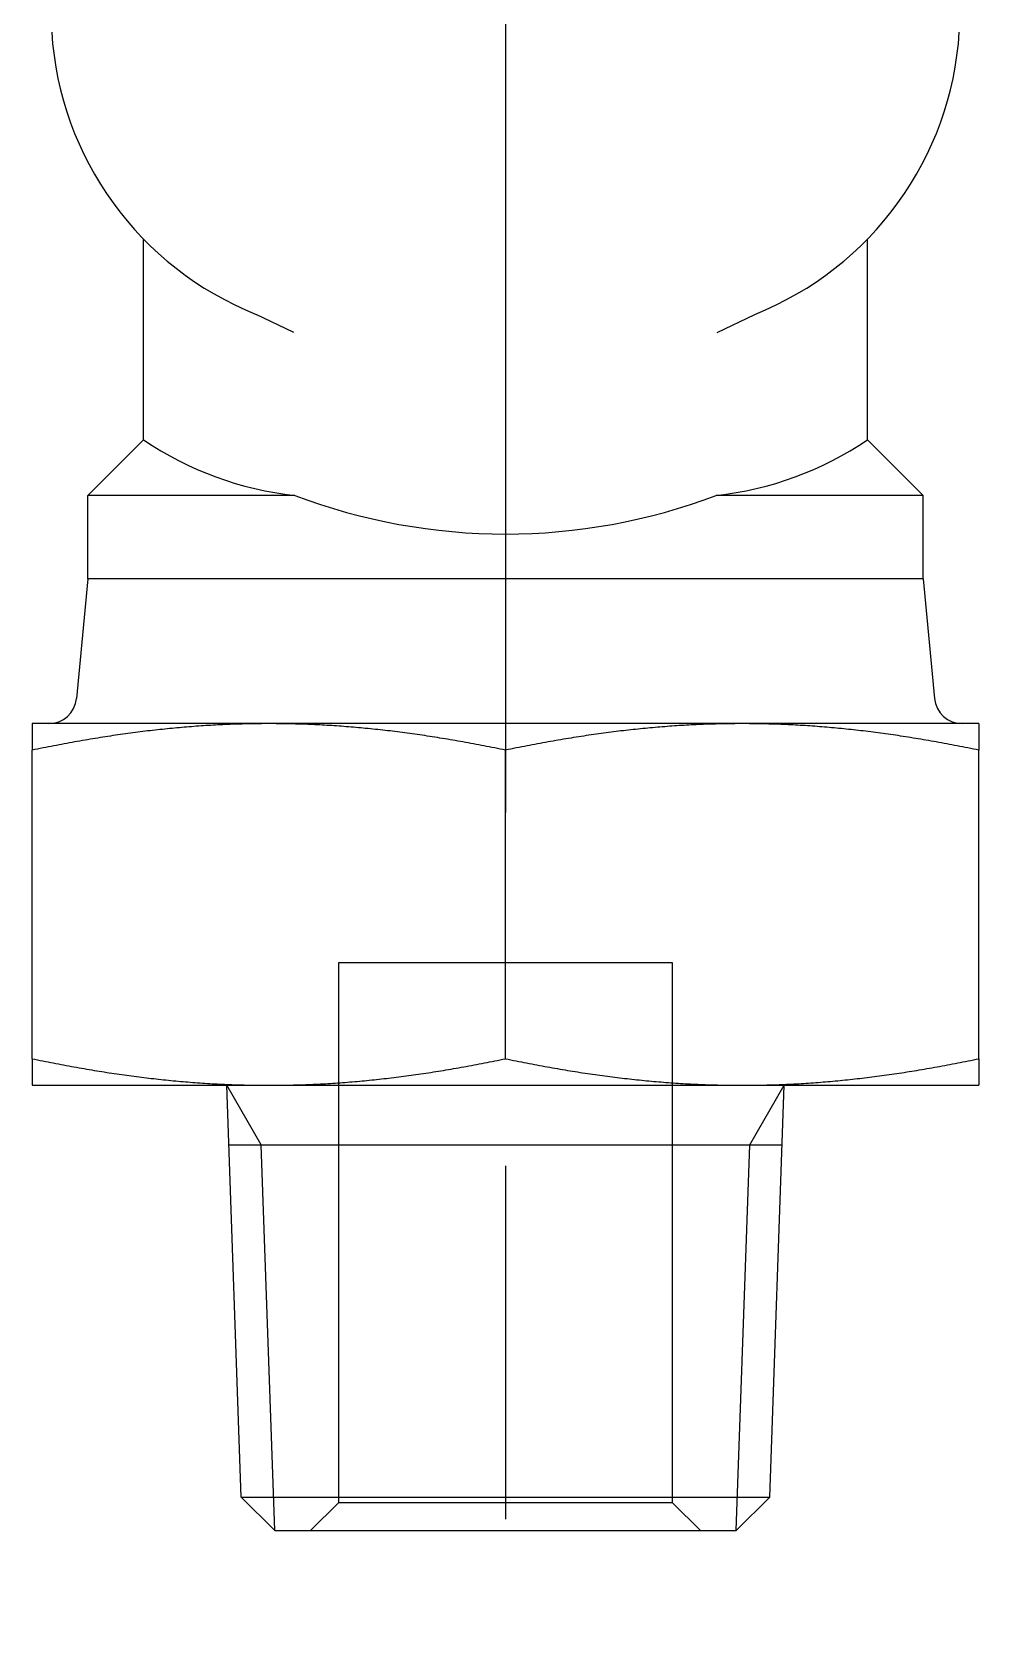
# Model space of a CAD drawing. Extents: x -9.8 to 63.4, y -19.1 to 44.7.
# Drawn here: x 43.7 to 60.7, y -2 to 26.93 of the extents above; entities that cross this region are included whole.
import ezdxf

# ---------------------------------------------------------------- set-up
doc = ezdxf.new("R2010")
doc.units = 0
doc.linetypes.add('CENTER', pattern=[50.8, 31.75, -6.35, 6.35, -6.35])
doc.linetypes.add('DASHED', pattern=[19.05, 12.7, -6.35])
doc.layers.get('0').update_dxf_attribs({"linetype": 'CONTINUOUS'})
doc.layers.add('CENTER', color=1, linetype='CENTER')

msp = doc.modelspace()

# ---------------------------------------------------------------- linework, layer by layer
at = {"color": 7, "linetype": 'CONTINUOUS'}
for p, q in [((45.697, 19.6), (45.697, 23.207)), ((58.697, 19.6), (58.697, 23.207)), ((48.394, 21.528), (47.72, 21.854)), ((55.999, 21.528), (56.673, 21.854)), ((45.697, 19.6), (44.697, 18.6)), ((58.697, 19.6), (59.697, 18.6)), ((48.416, 18.6), (44.697, 18.6)), ((44.697, 17.1), (44.697, 18.6)), ((59.697, 18.6), (55.977, 18.6)), ((59.697, 17.1), (59.697, 18.6)), ((44.697, 17.1), (44.49, 14.952)), ((59.697, 17.1), (44.697, 17.1)), ((59.697, 17.1), (59.903, 14.952)), ((47.947, 14.5), (43.697, 14.5)), ((43.697, 14.5), (43.697, 14.021)), ((56.447, 14.5), (47.947, 14.5)), ((60.697, 14.5), (56.447, 14.5)), ((60.697, 14.5), (60.697, 14.021)), ((43.697, 8.479), (43.697, 14.021)), ((52.197, 8.479), (52.197, 14.021)), ((60.697, 8.479), (60.697, 14.021)), ((43.697, 8.479), (43.697, 8)), ((60.697, 8.479), (60.697, 8)), ((43.697, 8), (47.947, 8)), ((47.45, 0.602), (47.192, 8)), ((47.947, 8), (56.447, 8)), ((56.447, 8), (60.697, 8)), ((56.943, 0.602), (57.201, 8)), ((47.229, 6.929), (57.164, 6.929)), ((47.45, 0.602), (56.943, 0.602)), ((47.45, 0.602), (48.052, 0)), ((56.943, 0.602), (56.341, 0)), ((48.052, 0), (56.341, 0))]:
    msp.add_line(p, q, dxfattribs=at)
at = {"color": 3, "linetype": 'DASHED'}
for p, q in [((55.197, 10.2), (49.197, 10.2)), ((49.197, 10.2), (49.197, 0.5)), ((55.197, 0.5), (55.197, 10.2)), ((49.197, 0.5), (48.697, 0)), ((55.197, 0.5), (49.197, 0.5)), ((55.697, 0), (55.197, 0.5))]:
    msp.add_line(p, q, dxfattribs=at)
at = {"color": 3, "linetype": 'CONTINUOUS'}
for p, q in [((47.81, 6.929), (47.192, 8)), ((56.583, 6.929), (57.201, 8)), ((48.052, 0), (47.81, 6.929)), ((56.341, 0), (56.583, 6.929))]:
    msp.add_line(p, q, dxfattribs=at)
at = {"color": 7}
for points in [[(47.947, 14.5, 0), (47.903, 14.5, 0), (47.859, 14.5, 0), (47.815, 14.499, 0), (47.771, 14.499, 0), (47.728, 14.499, 0), (47.684, 14.498, 0), (47.64, 14.497, 0), (47.597, 14.496, 0), (47.553, 14.496, 0), (47.51, 14.495, 0), (47.466, 14.493, 0), (47.423, 14.492, 0), (47.38, 14.491, 0), (47.336, 14.489, 0), (47.293, 14.488, 0), (47.249, 14.486, 0), (47.206, 14.484, 0), (47.163, 14.482, 0), (47.119, 14.48, 0), (47.076, 14.478, 0), (47.033, 14.476, 0), (46.989, 14.474, 0), (46.946, 14.472, 0), (46.903, 14.469, 0), (46.859, 14.466, 0), (46.816, 14.464, 0), (46.773, 14.461, 0), (46.73, 14.458, 0), (46.686, 14.455, 0), (46.643, 14.452, 0), (46.6, 14.449, 0), (46.556, 14.445, 0), (46.513, 14.442, 0), (46.469, 14.438, 0), (46.426, 14.435, 0), (46.383, 14.431, 0), (46.339, 14.427, 0), (46.295, 14.423, 0), (46.252, 14.419, 0), (46.208, 14.415, 0), (46.165, 14.411, 0), (46.121, 14.406, 0), (46.077, 14.402, 0), (46.034, 14.397, 0), (45.99, 14.393, 0), (45.946, 14.388, 0), (45.902, 14.383, 0), (45.858, 14.378, 0), (45.814, 14.373, 0), (45.77, 14.368, 0), (45.726, 14.362, 0), (45.682, 14.357, 0), (45.638, 14.351, 0), (45.593, 14.346, 0), (45.549, 14.34, 0), (45.505, 14.334, 0), (45.46, 14.328, 0), (45.416, 14.322, 0), (45.371, 14.316, 0), (45.326, 14.31, 0), (45.282, 14.303, 0), (45.237, 14.297, 0), (45.192, 14.29, 0), (45.147, 14.284, 0), (45.102, 14.277, 0), (45.056, 14.27, 0), (45.011, 14.263, 0), (44.966, 14.256, 0), (44.92, 14.249, 0), (44.875, 14.241, 0), (44.829, 14.234, 0), (44.783, 14.226, 0), (44.737, 14.219, 0), (44.691, 14.211, 0), (44.645, 14.203, 0), (44.599, 14.195, 0), (44.553, 14.187, 0), (44.506, 14.179, 0), (44.46, 14.171, 0), (44.413, 14.162, 0), (44.366, 14.153, 0), (44.319, 14.145, 0), (44.272, 14.136, 0), (44.225, 14.127, 0), (44.178, 14.118, 0), (44.13, 14.109, 0), (44.083, 14.1, 0), (44.035, 14.09, 0), (43.987, 14.081, 0), (43.939, 14.071, 0), (43.891, 14.062, 0), (43.842, 14.052, 0), (43.794, 14.042, 0), (43.745, 14.032, 0), (43.697, 14.021, 0)], [(52.197, 14.021, 0), (52.148, 14.032, 0), (52.099, 14.042, 0), (52.051, 14.052, 0), (52.002, 14.062, 0), (51.954, 14.071, 0), (51.906, 14.081, 0), (51.858, 14.09, 0), (51.81, 14.1, 0), (51.763, 14.109, 0), (51.715, 14.118, 0), (51.668, 14.127, 0), (51.621, 14.136, 0), (51.574, 14.145, 0), (51.527, 14.153, 0), (51.48, 14.162, 0), (51.433, 14.171, 0), (51.387, 14.179, 0), (51.34, 14.187, 0), (51.294, 14.195, 0), (51.248, 14.203, 0), (51.202, 14.211, 0), (51.156, 14.219, 0), (51.11, 14.226, 0), (51.064, 14.234, 0), (51.018, 14.241, 0), (50.973, 14.249, 0), (50.927, 14.256, 0), (50.882, 14.263, 0), (50.837, 14.27, 0), (50.791, 14.277, 0), (50.746, 14.284, 0), (50.701, 14.29, 0), (50.656, 14.297, 0), (50.611, 14.303, 0), (50.567, 14.31, 0), (50.522, 14.316, 0), (50.477, 14.322, 0), (50.433, 14.328, 0), (50.388, 14.334, 0), (50.344, 14.34, 0), (50.3, 14.346, 0), (50.255, 14.351, 0), (50.211, 14.357, 0), (50.167, 14.362, 0), (50.123, 14.368, 0), (50.079, 14.373, 0), (50.035, 14.378, 0), (49.991, 14.383, 0), (49.947, 14.388, 0), (49.903, 14.393, 0), (49.859, 14.397, 0), (49.816, 14.402, 0), (49.772, 14.406, 0), (49.728, 14.411, 0), (49.685, 14.415, 0), (49.641, 14.419, 0), (49.598, 14.423, 0), (49.554, 14.427, 0), (49.511, 14.431, 0), (49.467, 14.435, 0), (49.424, 14.438, 0), (49.38, 14.442, 0), (49.337, 14.445, 0), (49.294, 14.449, 0), (49.25, 14.452, 0), (49.207, 14.455, 0), (49.163, 14.458, 0), (49.12, 14.461, 0), (49.077, 14.464, 0), (49.033, 14.466, 0), (48.99, 14.469, 0), (48.947, 14.472, 0), (48.904, 14.474, 0), (48.86, 14.476, 0), (48.817, 14.478, 0), (48.774, 14.48, 0), (48.73, 14.482, 0), (48.687, 14.484, 0), (48.644, 14.486, 0), (48.6, 14.488, 0), (48.557, 14.489, 0), (48.514, 14.491, 0), (48.47, 14.492, 0), (48.427, 14.493, 0), (48.383, 14.495, 0), (48.34, 14.496, 0), (48.296, 14.496, 0), (48.253, 14.497, 0), (48.209, 14.498, 0), (48.165, 14.499, 0), (48.122, 14.499, 0), (48.078, 14.499, 0), (48.034, 14.5, 0), (47.99, 14.5, 0), (47.947, 14.5, 0)], [(56.447, 14.5, 0), (56.403, 14.5, 0), (56.359, 14.5, 0), (56.315, 14.499, 0), (56.271, 14.499, 0), (56.228, 14.499, 0), (56.184, 14.498, 0), (56.14, 14.497, 0), (56.097, 14.496, 0), (56.053, 14.496, 0), (56.01, 14.495, 0), (55.966, 14.493, 0), (55.923, 14.492, 0), (55.88, 14.491, 0), (55.836, 14.489, 0), (55.793, 14.488, 0), (55.749, 14.486, 0), (55.706, 14.484, 0), (55.663, 14.482, 0), (55.619, 14.48, 0), (55.576, 14.478, 0), (55.533, 14.476, 0), (55.489, 14.474, 0), (55.446, 14.472, 0), (55.403, 14.469, 0), (55.359, 14.466, 0), (55.316, 14.464, 0), (55.273, 14.461, 0), (55.23, 14.458, 0), (55.186, 14.455, 0), (55.143, 14.452, 0), (55.1, 14.449, 0), (55.056, 14.445, 0), (55.013, 14.442, 0), (54.969, 14.438, 0), (54.926, 14.435, 0), (54.883, 14.431, 0), (54.839, 14.427, 0), (54.795, 14.423, 0), (54.752, 14.419, 0), (54.708, 14.415, 0), (54.665, 14.411, 0), (54.621, 14.406, 0), (54.577, 14.402, 0), (54.534, 14.397, 0), (54.49, 14.393, 0), (54.446, 14.388, 0), (54.402, 14.383, 0), (54.358, 14.378, 0), (54.314, 14.373, 0), (54.27, 14.368, 0), (54.226, 14.362, 0), (54.182, 14.357, 0), (54.138, 14.351, 0), (54.093, 14.346, 0), (54.049, 14.34, 0), (54.005, 14.334, 0), (53.96, 14.328, 0), (53.916, 14.322, 0), (53.871, 14.316, 0), (53.826, 14.31, 0), (53.782, 14.303, 0), (53.737, 14.297, 0), (53.692, 14.29, 0), (53.647, 14.284, 0), (53.602, 14.277, 0), (53.556, 14.27, 0), (53.511, 14.263, 0), (53.466, 14.256, 0), (53.42, 14.249, 0), (53.375, 14.241, 0), (53.329, 14.234, 0), (53.283, 14.226, 0), (53.237, 14.219, 0), (53.191, 14.211, 0), (53.145, 14.203, 0), (53.099, 14.195, 0), (53.053, 14.187, 0), (53.006, 14.179, 0), (52.96, 14.171, 0), (52.913, 14.162, 0), (52.866, 14.153, 0), (52.819, 14.145, 0), (52.772, 14.136, 0), (52.725, 14.127, 0), (52.678, 14.118, 0), (52.63, 14.109, 0), (52.583, 14.1, 0), (52.535, 14.09, 0), (52.487, 14.081, 0), (52.439, 14.071, 0), (52.391, 14.062, 0), (52.342, 14.052, 0), (52.294, 14.042, 0), (52.245, 14.032, 0), (52.197, 14.021, 0)], [(60.697, 14.021, 0), (60.648, 14.032, 0), (60.599, 14.042, 0), (60.551, 14.052, 0), (60.502, 14.062, 0), (60.454, 14.071, 0), (60.406, 14.081, 0), (60.358, 14.09, 0), (60.31, 14.1, 0), (60.263, 14.109, 0), (60.215, 14.118, 0), (60.168, 14.127, 0), (60.121, 14.136, 0), (60.074, 14.145, 0), (60.027, 14.153, 0), (59.98, 14.162, 0), (59.933, 14.171, 0), (59.887, 14.179, 0), (59.84, 14.187, 0), (59.794, 14.195, 0), (59.748, 14.203, 0), (59.702, 14.211, 0), (59.656, 14.219, 0), (59.61, 14.226, 0), (59.564, 14.234, 0), (59.518, 14.241, 0), (59.473, 14.249, 0), (59.427, 14.256, 0), (59.382, 14.263, 0), (59.337, 14.27, 0), (59.291, 14.277, 0), (59.246, 14.284, 0), (59.201, 14.29, 0), (59.156, 14.297, 0), (59.111, 14.303, 0), (59.067, 14.31, 0), (59.022, 14.316, 0), (58.977, 14.322, 0), (58.933, 14.328, 0), (58.888, 14.334, 0), (58.844, 14.34, 0), (58.8, 14.346, 0), (58.755, 14.351, 0), (58.711, 14.357, 0), (58.667, 14.362, 0), (58.623, 14.368, 0), (58.579, 14.373, 0), (58.535, 14.378, 0), (58.491, 14.383, 0), (58.447, 14.388, 0), (58.403, 14.393, 0), (58.359, 14.397, 0), (58.316, 14.402, 0), (58.272, 14.406, 0), (58.228, 14.411, 0), (58.185, 14.415, 0), (58.141, 14.419, 0), (58.098, 14.423, 0), (58.054, 14.427, 0), (58.011, 14.431, 0), (57.967, 14.435, 0), (57.924, 14.438, 0), (57.88, 14.442, 0), (57.837, 14.445, 0), (57.794, 14.449, 0), (57.75, 14.452, 0), (57.707, 14.455, 0), (57.663, 14.458, 0), (57.62, 14.461, 0), (57.577, 14.464, 0), (57.533, 14.466, 0), (57.49, 14.469, 0), (57.447, 14.472, 0), (57.404, 14.474, 0), (57.36, 14.476, 0), (57.317, 14.478, 0), (57.274, 14.48, 0), (57.23, 14.482, 0), (57.187, 14.484, 0), (57.144, 14.486, 0), (57.1, 14.488, 0), (57.057, 14.489, 0), (57.014, 14.491, 0), (56.97, 14.492, 0), (56.927, 14.493, 0), (56.883, 14.495, 0), (56.84, 14.496, 0), (56.796, 14.496, 0), (56.753, 14.497, 0), (56.709, 14.498, 0), (56.665, 14.499, 0), (56.622, 14.499, 0), (56.578, 14.499, 0), (56.534, 14.5, 0), (56.49, 14.5, 0), (56.447, 14.5, 0)], [(43.697, 8.479, 0), (43.744, 8.469, 0), (43.792, 8.459, 0), (43.839, 8.449, 0), (43.887, 8.439, 0), (43.934, 8.43, 0), (43.981, 8.42, 0), (44.028, 8.411, 0), (44.075, 8.402, 0), (44.122, 8.393, 0), (44.168, 8.384, 0), (44.215, 8.375, 0), (44.261, 8.366, 0), (44.308, 8.357, 0), (44.354, 8.349, 0), (44.4, 8.34, 0), (44.446, 8.332, 0), (44.492, 8.324, 0), (44.538, 8.316, 0), (44.584, 8.308, 0), (44.629, 8.3, 0), (44.675, 8.292, 0), (44.72, 8.284, 0), (44.766, 8.276, 0), (44.811, 8.269, 0), (44.856, 8.262, 0), (44.901, 8.254, 0), (44.946, 8.247, 0), (44.991, 8.24, 0), (45.036, 8.233, 0), (45.081, 8.226, 0), (45.126, 8.219, 0), (45.171, 8.213, 0), (45.215, 8.206, 0), (45.26, 8.2, 0), (45.304, 8.193, 0), (45.349, 8.187, 0), (45.393, 8.181, 0), (45.438, 8.175, 0), (45.482, 8.169, 0), (45.526, 8.163, 0), (45.571, 8.157, 0), (45.615, 8.152, 0), (45.659, 8.146, 0), (45.703, 8.14, 0), (45.747, 8.135, 0), (45.791, 8.13, 0), (45.835, 8.125, 0), (45.879, 8.12, 0), (45.923, 8.115, 0), (45.967, 8.11, 0), (46.011, 8.105, 0), (46.054, 8.101, 0), (46.098, 8.096, 0), (46.142, 8.092, 0), (46.186, 8.087, 0), (46.23, 8.083, 0), (46.273, 8.079, 0), (46.317, 8.075, 0), (46.361, 8.071, 0), (46.405, 8.067, 0), (46.448, 8.063, 0), (46.492, 8.06, 0), (46.536, 8.056, 0), (46.579, 8.053, 0), (46.623, 8.05, 0), (46.667, 8.046, 0), (46.711, 8.043, 0), (46.754, 8.04, 0), (46.798, 8.037, 0), (46.842, 8.035, 0), (46.886, 8.032, 0), (46.929, 8.029, 0), (46.973, 8.027, 0), (47.017, 8.025, 0), (47.061, 8.022, 0), (47.105, 8.02, 0), (47.149, 8.018, 0), (47.193, 8.016, 0), (47.236, 8.014, 0), (47.281, 8.013, 0), (47.325, 8.011, 0), (47.369, 8.01, 0), (47.413, 8.008, 0), (47.457, 8.007, 0), (47.501, 8.006, 0), (47.545, 8.005, 0), (47.59, 8.004, 0), (47.634, 8.003, 0), (47.678, 8.002, 0), (47.723, 8.001, 0), (47.768, 8.001, 0), (47.812, 8.001, 0), (47.857, 8, 0), (47.902, 8, 0), (47.947, 8, 0)], [(47.947, 8, 0), (47.991, 8, 0), (48.036, 8, 0), (48.081, 8.001, 0), (48.126, 8.001, 0), (48.17, 8.001, 0), (48.215, 8.002, 0), (48.259, 8.003, 0), (48.303, 8.004, 0), (48.348, 8.005, 0), (48.392, 8.006, 0), (48.436, 8.007, 0), (48.48, 8.008, 0), (48.525, 8.01, 0), (48.569, 8.011, 0), (48.613, 8.013, 0), (48.657, 8.014, 0), (48.701, 8.016, 0), (48.745, 8.018, 0), (48.788, 8.02, 0), (48.832, 8.022, 0), (48.876, 8.025, 0), (48.92, 8.027, 0), (48.964, 8.029, 0), (49.008, 8.032, 0), (49.051, 8.035, 0), (49.095, 8.037, 0), (49.139, 8.04, 0), (49.182, 8.043, 0), (49.226, 8.046, 0), (49.27, 8.05, 0), (49.314, 8.053, 0), (49.357, 8.056, 0), (49.401, 8.06, 0), (49.445, 8.063, 0), (49.488, 8.067, 0), (49.532, 8.071, 0), (49.576, 8.075, 0), (49.62, 8.079, 0), (49.663, 8.083, 0), (49.707, 8.087, 0), (49.751, 8.092, 0), (49.795, 8.096, 0), (49.839, 8.101, 0), (49.882, 8.105, 0), (49.926, 8.11, 0), (49.97, 8.115, 0), (50.014, 8.12, 0), (50.058, 8.125, 0), (50.102, 8.13, 0), (50.146, 8.135, 0), (50.19, 8.14, 0), (50.234, 8.146, 0), (50.278, 8.152, 0), (50.322, 8.157, 0), (50.367, 8.163, 0), (50.411, 8.169, 0), (50.455, 8.175, 0), (50.5, 8.181, 0), (50.544, 8.187, 0), (50.589, 8.193, 0), (50.633, 8.2, 0), (50.678, 8.206, 0), (50.722, 8.213, 0), (50.767, 8.219, 0), (50.812, 8.226, 0), (50.857, 8.233, 0), (50.902, 8.24, 0), (50.947, 8.247, 0), (50.992, 8.254, 0), (51.037, 8.262, 0), (51.082, 8.269, 0), (51.127, 8.276, 0), (51.173, 8.284, 0), (51.218, 8.292, 0), (51.264, 8.3, 0), (51.31, 8.308, 0), (51.355, 8.316, 0), (51.401, 8.324, 0), (51.447, 8.332, 0), (51.493, 8.34, 0), (51.539, 8.349, 0), (51.585, 8.357, 0), (51.632, 8.366, 0), (51.678, 8.375, 0), (51.725, 8.384, 0), (51.771, 8.393, 0), (51.818, 8.402, 0), (51.865, 8.411, 0), (51.912, 8.42, 0), (51.959, 8.43, 0), (52.006, 8.439, 0), (52.054, 8.449, 0), (52.101, 8.459, 0), (52.149, 8.469, 0), (52.197, 8.479, 0)], [(52.197, 8.479, 0), (52.244, 8.469, 0), (52.292, 8.459, 0), (52.339, 8.449, 0), (52.387, 8.439, 0), (52.434, 8.43, 0), (52.481, 8.42, 0), (52.528, 8.411, 0), (52.575, 8.402, 0), (52.622, 8.393, 0), (52.668, 8.384, 0), (52.715, 8.375, 0), (52.761, 8.366, 0), (52.808, 8.357, 0), (52.854, 8.349, 0), (52.9, 8.34, 0), (52.946, 8.332, 0), (52.992, 8.324, 0), (53.038, 8.316, 0), (53.084, 8.308, 0), (53.129, 8.3, 0), (53.175, 8.292, 0), (53.22, 8.284, 0), (53.266, 8.276, 0), (53.311, 8.269, 0), (53.356, 8.262, 0), (53.401, 8.254, 0), (53.446, 8.247, 0), (53.491, 8.24, 0), (53.536, 8.233, 0), (53.581, 8.226, 0), (53.626, 8.219, 0), (53.671, 8.213, 0), (53.715, 8.206, 0), (53.76, 8.2, 0), (53.804, 8.193, 0), (53.849, 8.187, 0), (53.893, 8.181, 0), (53.938, 8.175, 0), (53.982, 8.169, 0), (54.026, 8.163, 0), (54.071, 8.157, 0), (54.115, 8.152, 0), (54.159, 8.146, 0), (54.203, 8.14, 0), (54.247, 8.135, 0), (54.291, 8.13, 0), (54.335, 8.125, 0), (54.379, 8.12, 0), (54.423, 8.115, 0), (54.467, 8.11, 0), (54.511, 8.105, 0), (54.554, 8.101, 0), (54.598, 8.096, 0), (54.642, 8.092, 0), (54.686, 8.087, 0), (54.73, 8.083, 0), (54.773, 8.079, 0), (54.817, 8.075, 0), (54.861, 8.071, 0), (54.905, 8.067, 0), (54.948, 8.063, 0), (54.992, 8.06, 0), (55.036, 8.056, 0), (55.079, 8.053, 0), (55.123, 8.05, 0), (55.167, 8.046, 0), (55.211, 8.043, 0), (55.254, 8.04, 0), (55.298, 8.037, 0), (55.342, 8.035, 0), (55.386, 8.032, 0), (55.429, 8.029, 0), (55.473, 8.027, 0), (55.517, 8.025, 0), (55.561, 8.022, 0), (55.605, 8.02, 0), (55.649, 8.018, 0), (55.693, 8.016, 0), (55.736, 8.014, 0), (55.781, 8.013, 0), (55.825, 8.011, 0), (55.869, 8.01, 0), (55.913, 8.008, 0), (55.957, 8.007, 0), (56.001, 8.006, 0), (56.045, 8.005, 0), (56.09, 8.004, 0), (56.134, 8.003, 0), (56.178, 8.002, 0), (56.223, 8.001, 0), (56.268, 8.001, 0), (56.312, 8.001, 0), (56.357, 8, 0), (56.402, 8, 0), (56.447, 8, 0)], [(56.447, 8, 0), (56.491, 8, 0), (56.536, 8, 0), (56.581, 8.001, 0), (56.626, 8.001, 0), (56.67, 8.001, 0), (56.715, 8.002, 0), (56.759, 8.003, 0), (56.803, 8.004, 0), (56.848, 8.005, 0), (56.892, 8.006, 0), (56.936, 8.007, 0), (56.98, 8.008, 0), (57.025, 8.01, 0), (57.069, 8.011, 0), (57.113, 8.013, 0), (57.157, 8.014, 0), (57.201, 8.016, 0), (57.245, 8.018, 0), (57.288, 8.02, 0), (57.332, 8.022, 0), (57.376, 8.025, 0), (57.42, 8.027, 0), (57.464, 8.029, 0), (57.508, 8.032, 0), (57.551, 8.035, 0), (57.595, 8.037, 0), (57.639, 8.04, 0), (57.682, 8.043, 0), (57.726, 8.046, 0), (57.77, 8.05, 0), (57.814, 8.053, 0), (57.857, 8.056, 0), (57.901, 8.06, 0), (57.945, 8.063, 0), (57.988, 8.067, 0), (58.032, 8.071, 0), (58.076, 8.075, 0), (58.12, 8.079, 0), (58.163, 8.083, 0), (58.207, 8.087, 0), (58.251, 8.092, 0), (58.295, 8.096, 0), (58.339, 8.101, 0), (58.382, 8.105, 0), (58.426, 8.11, 0), (58.47, 8.115, 0), (58.514, 8.12, 0), (58.558, 8.125, 0), (58.602, 8.13, 0), (58.646, 8.135, 0), (58.69, 8.14, 0), (58.734, 8.146, 0), (58.778, 8.152, 0), (58.822, 8.157, 0), (58.867, 8.163, 0), (58.911, 8.169, 0), (58.955, 8.175, 0), (59, 8.181, 0), (59.044, 8.187, 0), (59.089, 8.193, 0), (59.133, 8.2, 0), (59.178, 8.206, 0), (59.222, 8.213, 0), (59.267, 8.219, 0), (59.312, 8.226, 0), (59.357, 8.233, 0), (59.402, 8.24, 0), (59.447, 8.247, 0), (59.492, 8.254, 0), (59.537, 8.262, 0), (59.582, 8.269, 0), (59.627, 8.276, 0), (59.673, 8.284, 0), (59.718, 8.292, 0), (59.764, 8.3, 0), (59.81, 8.308, 0), (59.855, 8.316, 0), (59.901, 8.324, 0), (59.947, 8.332, 0), (59.993, 8.34, 0), (60.039, 8.349, 0), (60.085, 8.357, 0), (60.132, 8.366, 0), (60.178, 8.375, 0), (60.225, 8.384, 0), (60.271, 8.393, 0), (60.318, 8.402, 0), (60.365, 8.411, 0), (60.412, 8.42, 0), (60.459, 8.43, 0), (60.506, 8.439, 0), (60.554, 8.449, 0), (60.601, 8.459, 0), (60.649, 8.469, 0), (60.697, 8.479, 0)]]:
    msp.add_polyline3d(points, dxfattribs=at)
at = {"color": 7, "linetype": 'CONTINUOUS'}
for centre, radius, start, end in [((49.894, 27.295), 5.859, 183.6191, 248.2189), ((54.499, 27.295), 5.859, 291.7811, 356.3809), ((49.059, 24.545), 5.98, 235.7895, 263.826), ((55.334, 24.545), 5.98, 276.174, 304.2105), ((52.197, 28.577), 10.67, 249.2453, 290.7547), ((43.992, 15), 0.5, 270, 354.5077), ((60.401, 15), 0.5, 185.4923, 270)]:
    msp.add_arc(centre, radius, start, end, dxfattribs=at)
at = {"layer": 'CENTER', "color": 1, "linetype": 'CENTER'}
msp.add_line((52.197, 44.652), (52.197, -2), dxfattribs=at)

doc.saveas('drawing.dxf')
